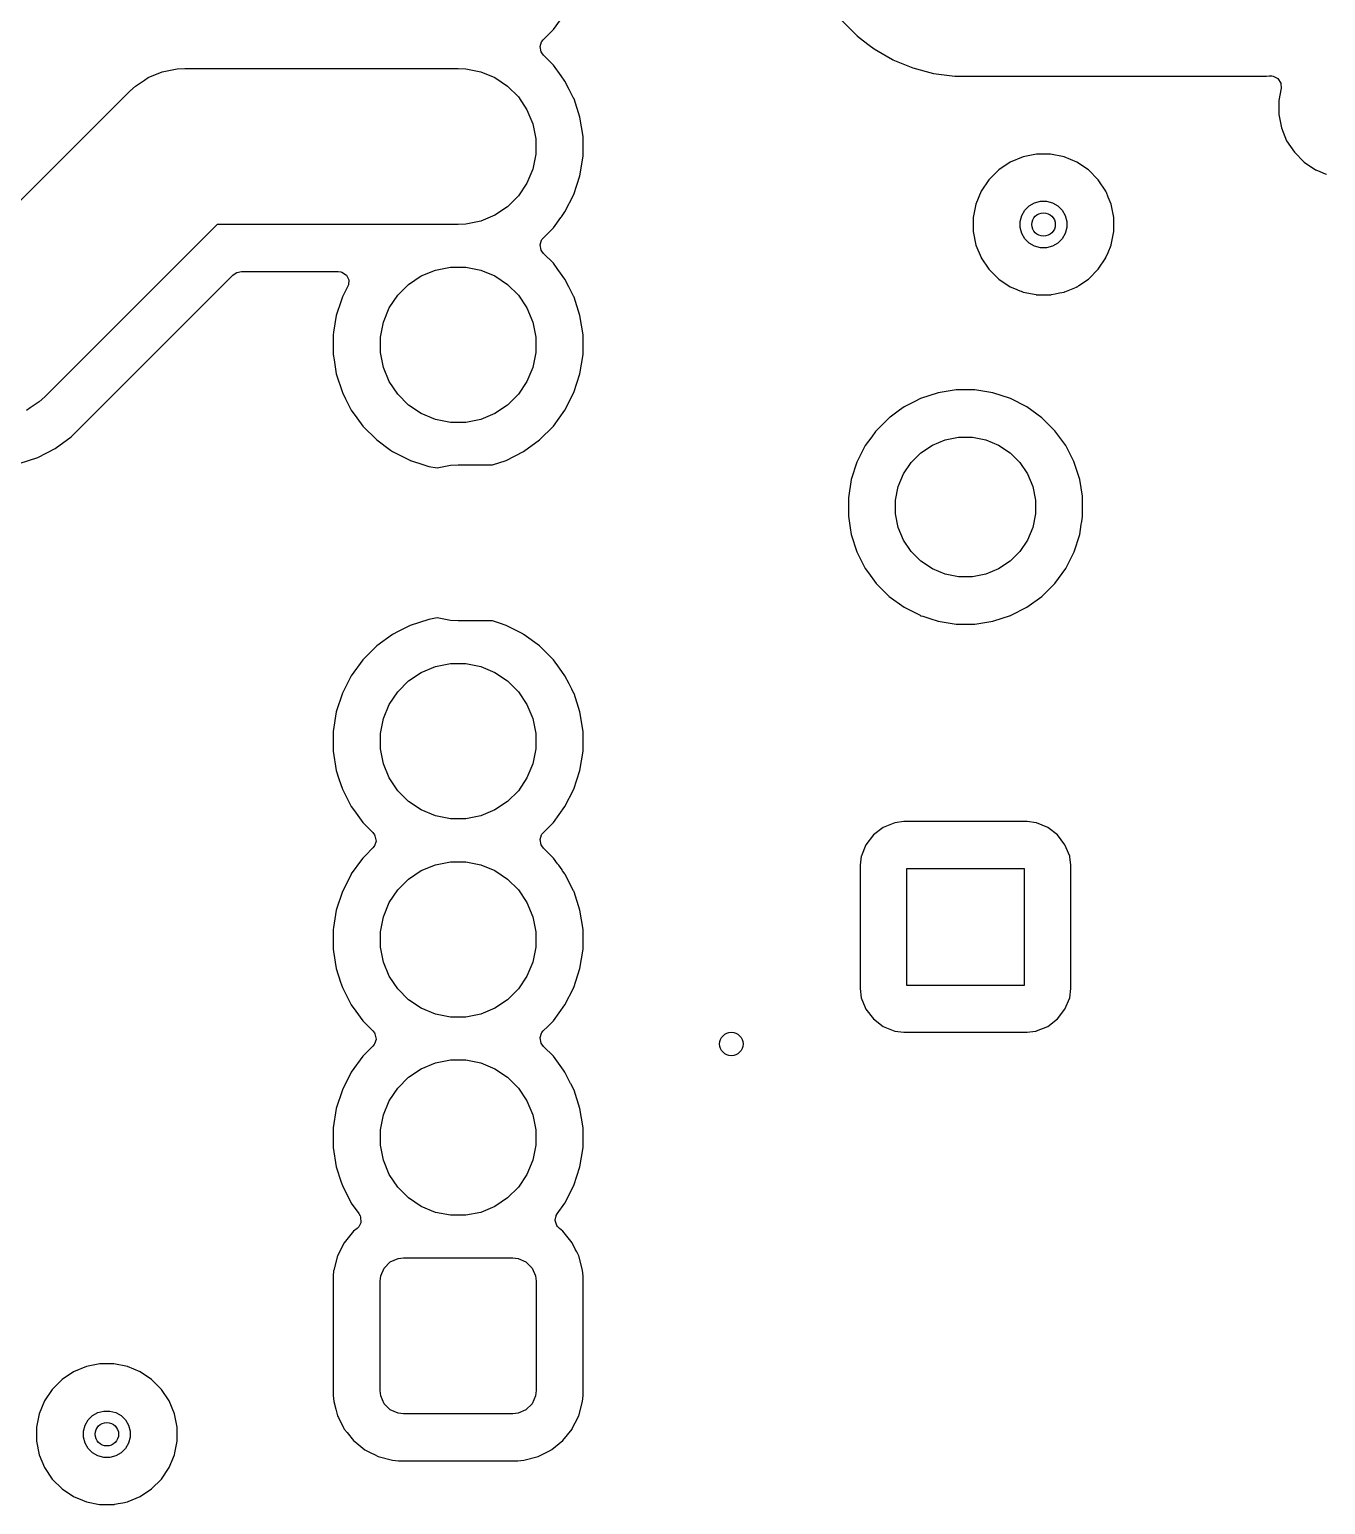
# Model space of a CAD drawing. Header units: inches. Extents: x 1.32 to 5.22, y -7.01 to -1.14.
# Drawn here: x 3.445 to 4.099, y -6.512 to -5.768 of the extents above; entities that cross this region are included whole.
import ezdxf

# ---------------------------------------------------------------- set-up
doc = ezdxf.new("R2010")
doc.units = ezdxf.units.IN
doc.header["$MEASUREMENT"] = 0
doc.layers.add('F.Cu', color=13, linetype='CONTINUOUS', true_color=0xc83434)

msp = doc.modelspace()

# ---------------------------------------------------------------- linework, layer by layer
at = {"layer": 'F.Cu', "linetype": 'CONTINUOUS'}
for p, q in [((3.70948, -5.76782), (3.71531, -5.7598)), ((3.85501, -5.7633), (3.86268, -5.77097)), ((3.70353, -5.77402), (3.7037, -5.77376)), ((3.7037, -5.77376), (3.70435, -5.77295)), ((3.70435, -5.77295), (3.70667, -5.77063)), ((3.70667, -5.77063), (3.70948, -5.76782)), ((3.86268, -5.77097), (3.86268, -5.77097)), ((3.86268, -5.77097), (3.86373, -5.77177)), ((3.86373, -5.77177), (3.86373, -5.77177)), ((3.86373, -5.77177), (3.8688, -5.77567)), ((3.70277, -5.77631), (3.70353, -5.77402)), ((3.70277, -5.77638), (3.70277, -5.77631)), ((3.70335, -5.77907), (3.70277, -5.77638)), ((3.70365, -5.77961), (3.70335, -5.77907)), ((3.70448, -5.78072), (3.70365, -5.77961)), ((3.70948, -5.78572), (3.70448, -5.78072)), ((3.8688, -5.77567), (3.87128, -5.77757)), ((3.87128, -5.77757), (3.87731, -5.78105)), ((3.87731, -5.78105), (3.87731, -5.78105)), ((3.87731, -5.78105), (3.88053, -5.78291)), ((3.51219, -5.7891), (3.51976, -5.78759)), ((3.51976, -5.78759), (3.52362, -5.7874)), ((3.52362, -5.7874), (3.66142, -5.7874)), ((3.66142, -5.7874), (3.66528, -5.78759)), ((3.66528, -5.78759), (3.67285, -5.7891)), ((3.71339, -5.7911), (3.70948, -5.78572)), ((3.70948, -5.78572), (3.70948, -5.78572)), ((3.70948, -5.78572), (3.70948, -5.78572)), ((3.70948, -5.78572), (3.70948, -5.78572)), ((3.88053, -5.78291), (3.8806, -5.78295)), ((3.8806, -5.78295), (3.88066, -5.78299)), ((3.88066, -5.78299), (3.88069, -5.783)), ((3.88069, -5.783), (3.89068, -5.78714)), ((3.89068, -5.78714), (3.90115, -5.78994)), ((3.49865, -5.79634), (3.50323, -5.79328)), ((3.50323, -5.79328), (3.50506, -5.79205)), ((3.50506, -5.79205), (3.51219, -5.7891)), ((3.67285, -5.7891), (3.67998, -5.79205)), ((3.67998, -5.79205), (3.68639, -5.79634)), ((3.71531, -5.79375), (3.71339, -5.7911)), ((3.71746, -5.79797), (3.71531, -5.79375)), ((3.90115, -5.78994), (3.9119, -5.79136)), ((3.9119, -5.79136), (3.9119, -5.79136)), ((3.9119, -5.79136), (4.0692, -5.79136)), ((4.0692, -5.79136), (4.07049, -5.79119)), ((4.0692, -5.79136), (4.0692, -5.79136)), ((4.0692, -5.79136), (4.0692, -5.79136)), ((4.07049, -5.79119), (4.07188, -5.79121)), ((4.07188, -5.79121), (4.07242, -5.79129)), ((4.07242, -5.79129), (4.07491, -5.79246)), ((4.07491, -5.79246), (4.07637, -5.79479)), ((4.07637, -5.79479), (4.07644, -5.79505)), ((4.07644, -5.79505), (4.07652, -5.79732)), ((3.40889, -5.88583), (3.49578, -5.79893)), ((3.49578, -5.79893), (3.49865, -5.79634)), ((3.68639, -5.79634), (3.69185, -5.8018)), ((3.69185, -5.8018), (3.69614, -5.80821)), ((3.71968, -5.80233), (3.71746, -5.79797)), ((3.71972, -5.80239), (3.71968, -5.80233)), ((3.71979, -5.80254), (3.71972, -5.80239)), ((3.71983, -5.80262), (3.71979, -5.80254)), ((3.71987, -5.80277), (3.71983, -5.80262)), ((3.72288, -5.81202), (3.71987, -5.80277)), ((4.07652, -5.79732), (4.07528, -5.80359)), ((4.07528, -5.80359), (4.07528, -5.81058)), ((3.69614, -5.80821), (3.69909, -5.81534)), ((4.07528, -5.81058), (4.07664, -5.81743)), ((3.69909, -5.81534), (3.7006, -5.82291)), ((3.72443, -5.82181), (3.72288, -5.81202)), ((4.07664, -5.81743), (4.07664, -5.81743)), ((4.07664, -5.81743), (4.07664, -5.81743)), ((4.07664, -5.81743), (4.07931, -5.82388)), ((3.7006, -5.82291), (3.7006, -5.83063)), ((3.72443, -5.83173), (3.72443, -5.82181)), ((4.07931, -5.82388), (4.07931, -5.82388)), ((4.07931, -5.82388), (4.07931, -5.82388)), ((4.07931, -5.82388), (4.08319, -5.82969)), ((3.7006, -5.83063), (3.69909, -5.8382)), ((3.72288, -5.84153), (3.72443, -5.83173)), ((3.94635, -5.83205), (3.9399, -5.83472)), ((3.9532, -5.83069), (3.94635, -5.83205)), ((3.94635, -5.83205), (3.94635, -5.83205)), ((3.94635, -5.83205), (3.94635, -5.83205)), ((3.96018, -5.83069), (3.9532, -5.83069)), ((3.9532, -5.83069), (3.9532, -5.83069)), ((3.9532, -5.83069), (3.9532, -5.83069)), ((3.96703, -5.83205), (3.96018, -5.83069)), ((3.96018, -5.83069), (3.96018, -5.83069)), ((3.96018, -5.83069), (3.96018, -5.83069)), ((3.97349, -5.83472), (3.96703, -5.83205)), ((3.96703, -5.83205), (3.96703, -5.83205)), ((3.96703, -5.83205), (3.96703, -5.83205)), ((4.08319, -5.82969), (4.08319, -5.82969)), ((4.08319, -5.82969), (4.08319, -5.82969)), ((4.08319, -5.82969), (4.08813, -5.83462)), ((3.69909, -5.8382), (3.69614, -5.84533)), ((3.93409, -5.8386), (3.92916, -5.84354)), ((3.9399, -5.83472), (3.93409, -5.8386)), ((3.93409, -5.8386), (3.93409, -5.8386)), ((3.93409, -5.8386), (3.93409, -5.8386)), ((3.9399, -5.83472), (3.9399, -5.83472)), ((3.9399, -5.83472), (3.9399, -5.83472)), ((3.97929, -5.8386), (3.97349, -5.83472)), ((3.97349, -5.83472), (3.97349, -5.83472)), ((3.97349, -5.83472), (3.97349, -5.83472)), ((3.97349, -5.83472), (3.97349, -5.83472)), ((3.97349, -5.83472), (3.97349, -5.83472)), ((3.98423, -5.84354), (3.97929, -5.8386)), ((3.97929, -5.8386), (3.97929, -5.8386)), ((3.97929, -5.8386), (3.97929, -5.8386)), ((4.08813, -5.83462), (4.08813, -5.83462)), ((4.08813, -5.83462), (4.08813, -5.83462)), ((4.08813, -5.83462), (4.09393, -5.8385)), ((4.09393, -5.8385), (4.09394, -5.8385)), ((4.09394, -5.8385), (4.09608, -5.83939)), ((4.09608, -5.83939), (4.09877, -5.84051)), ((4.09877, -5.84051), (4.09877, -5.84051)), ((4.09877, -5.84051), (4.09937, -5.84076)), ((3.69614, -5.84533), (3.69185, -5.85175)), ((3.71981, -5.85096), (3.72288, -5.84153)), ((3.92915, -5.84354), (3.92528, -5.84935)), ((3.92916, -5.84354), (3.92915, -5.84354)), ((3.98811, -5.84935), (3.98423, -5.84354)), ((3.98423, -5.84354), (3.98423, -5.84354)), ((3.98423, -5.84354), (3.98423, -5.84354)), ((3.98423, -5.84354), (3.98423, -5.84354)), ((3.69185, -5.85175), (3.68639, -5.85721)), ((3.71531, -5.8598), (3.71981, -5.85096)), ((3.92527, -5.84935), (3.9226, -5.8558)), ((3.92527, -5.84935), (3.92527, -5.84935)), ((3.92528, -5.84935), (3.92527, -5.84935)), ((3.9495, -5.85677), (3.95217, -5.85523)), ((3.95217, -5.85523), (3.95515, -5.85443)), ((3.95515, -5.85443), (3.95823, -5.85443)), ((3.95823, -5.85443), (3.96121, -5.85523)), ((3.96121, -5.85523), (3.96388, -5.85677)), ((3.98836, -5.84995), (3.98811, -5.84935)), ((3.98811, -5.84935), (3.98811, -5.84935)), ((3.98934, -5.85231), (3.98836, -5.84995)), ((3.98981, -5.85345), (3.98934, -5.85231)), ((3.99078, -5.8558), (3.98981, -5.85345)), ((3.67998, -5.86149), (3.67285, -5.86445)), ((3.68639, -5.85721), (3.67998, -5.86149)), ((3.70948, -5.86782), (3.71324, -5.86265)), ((3.71324, -5.86265), (3.71355, -5.86222)), ((3.71355, -5.86222), (3.71531, -5.8598)), ((3.9226, -5.8558), (3.92124, -5.86265)), ((3.92124, -5.86265), (3.92124, -5.86963)), ((3.9226, -5.8558), (3.9226, -5.8558)), ((3.9226, -5.8558), (3.9226, -5.8558)), ((3.94498, -5.8646), (3.94578, -5.86162)), ((3.94578, -5.86162), (3.94732, -5.85895)), ((3.94732, -5.85895), (3.9495, -5.85677)), ((3.96388, -5.85677), (3.96606, -5.85895)), ((3.96606, -5.85895), (3.9676, -5.86162)), ((3.9676, -5.86162), (3.9684, -5.8646)), ((3.99213, -5.86257), (3.99078, -5.8558)), ((3.99078, -5.8558), (3.99078, -5.8558)), ((3.99215, -5.86264), (3.99213, -5.86257)), ((3.99215, -5.86963), (3.99215, -5.86264)), ((3.53993, -5.86614), (3.45304, -5.95304)), ((3.66142, -5.86614), (3.53993, -5.86614)), ((3.66528, -5.86595), (3.66142, -5.86614)), ((3.67285, -5.86445), (3.66528, -5.86595)), ((3.70651, -5.87079), (3.70948, -5.86782)), ((3.70948, -5.86782), (3.70948, -5.86782)), ((3.70948, -5.86782), (3.70948, -5.86782)), ((3.92124, -5.86963), (3.9226, -5.87648)), ((3.94498, -5.86768), (3.94498, -5.8646)), ((3.94578, -5.87066), (3.94498, -5.86768)), ((3.9684, -5.86768), (3.9676, -5.87066)), ((3.9684, -5.8646), (3.9684, -5.86768)), ((3.9908, -5.87638), (3.99215, -5.86963)), ((3.99215, -5.86963), (3.99215, -5.86963)), ((3.70277, -5.87631), (3.70353, -5.87402)), ((3.70277, -5.87638), (3.70277, -5.87631)), ((3.70335, -5.87907), (3.70277, -5.87638)), ((3.70353, -5.87402), (3.7037, -5.87376)), ((3.7037, -5.87376), (3.70435, -5.87295)), ((3.70435, -5.87295), (3.70651, -5.87079)), ((3.9226, -5.87648), (3.9226, -5.87648)), ((3.9226, -5.87648), (3.9226, -5.87648)), ((3.9226, -5.87648), (3.92524, -5.88285)), ((3.94732, -5.87333), (3.94578, -5.87066)), ((3.9495, -5.87551), (3.94732, -5.87333)), ((3.95217, -5.87705), (3.9495, -5.87551)), ((3.95515, -5.87785), (3.95217, -5.87705)), ((3.95823, -5.87785), (3.95515, -5.87785)), ((3.96121, -5.87705), (3.95823, -5.87785)), ((3.96388, -5.87551), (3.96121, -5.87705)), ((3.96606, -5.87333), (3.96388, -5.87551)), ((3.9676, -5.87066), (3.96606, -5.87333)), ((3.98923, -5.88022), (3.99078, -5.87648)), ((3.99078, -5.87648), (3.9908, -5.87638)), ((3.70365, -5.87961), (3.70335, -5.87907)), ((3.70448, -5.88072), (3.70365, -5.87961)), ((3.70948, -5.88572), (3.70448, -5.88072)), ((3.92524, -5.88285), (3.92527, -5.88293)), ((3.92527, -5.88293), (3.92528, -5.88294)), ((3.92528, -5.88294), (3.92528, -5.88294)), ((3.92528, -5.88294), (3.92915, -5.88874)), ((3.98423, -5.88874), (3.98811, -5.88293)), ((3.98811, -5.88293), (3.98815, -5.88285)), ((3.98815, -5.88285), (3.98923, -5.88022)), ((3.47326, -5.96625), (3.5478, -5.89171)), ((3.5478, -5.89171), (3.54891, -5.89088)), ((3.54891, -5.89088), (3.54982, -5.89038)), ((3.54982, -5.89038), (3.55216, -5.88978)), ((3.55216, -5.88978), (3.60088, -5.88978)), ((3.60088, -5.88978), (3.60225, -5.88998)), ((3.60225, -5.88998), (3.60278, -5.89014)), ((3.60278, -5.89014), (3.60509, -5.89162)), ((3.60509, -5.89162), (3.60623, -5.89412)), ((3.63644, -5.89634), (3.64286, -5.89205)), ((3.64286, -5.89205), (3.64999, -5.8891)), ((3.64999, -5.8891), (3.65756, -5.88759)), ((3.65756, -5.88759), (3.66528, -5.88759)), ((3.66528, -5.88759), (3.67285, -5.8891)), ((3.67285, -5.8891), (3.67998, -5.89205)), ((3.67998, -5.89205), (3.68639, -5.89634)), ((3.71173, -5.88882), (3.70948, -5.88572)), ((3.70948, -5.88572), (3.70948, -5.88572)), ((3.70948, -5.88572), (3.70948, -5.88572)), ((3.71531, -5.89375), (3.71173, -5.88882)), ((3.71173, -5.88882), (3.71173, -5.88882)), ((3.71173, -5.88882), (3.71173, -5.88882)), ((3.92915, -5.88874), (3.92915, -5.88874)), ((3.92915, -5.88874), (3.92916, -5.88874)), ((3.92916, -5.88874), (3.93409, -5.89368)), ((3.97929, -5.89368), (3.98423, -5.88874)), ((3.60574, -5.89724), (3.60302, -5.90258)), ((3.60605, -5.8965), (3.60574, -5.89724)), ((3.60607, -5.89643), (3.60605, -5.8965)), ((3.60625, -5.89425), (3.60607, -5.89643)), ((3.60623, -5.89412), (3.60623, -5.89412)), ((3.60623, -5.89412), (3.60625, -5.89425)), ((3.63098, -5.9018), (3.63644, -5.89634)), ((3.68639, -5.89634), (3.69185, -5.9018)), ((3.71725, -5.89756), (3.71531, -5.89375)), ((3.71968, -5.90233), (3.71725, -5.89756)), ((3.93409, -5.89368), (3.93409, -5.89368)), ((3.93409, -5.89368), (3.93409, -5.89368)), ((3.93409, -5.89368), (3.9399, -5.89756)), ((3.9399, -5.89756), (3.9399, -5.89756)), ((3.9399, -5.89756), (3.94204, -5.89845)), ((3.94204, -5.89845), (3.94474, -5.89956)), ((3.94474, -5.89956), (3.94474, -5.89956)), ((3.94474, -5.89956), (3.94533, -5.89981)), ((3.94533, -5.89981), (3.94635, -5.90023)), ((3.94635, -5.90023), (3.94635, -5.90023)), ((3.94635, -5.90023), (3.94635, -5.90023)), ((3.94635, -5.90023), (3.9529, -5.90153)), ((3.96475, -5.90069), (3.96703, -5.90023)), ((3.96703, -5.90023), (3.96723, -5.90015)), ((3.96703, -5.90023), (3.96703, -5.90023)), ((3.96703, -5.90023), (3.96703, -5.90023)), ((3.96703, -5.90023), (3.96703, -5.90023)), ((3.96723, -5.90015), (3.96747, -5.90005)), ((3.96747, -5.90005), (3.96748, -5.90005)), ((3.96748, -5.90005), (3.97323, -5.89767)), ((3.97323, -5.89767), (3.97334, -5.89763)), ((3.97334, -5.89763), (3.9734, -5.8976)), ((3.9734, -5.8976), (3.97358, -5.89752)), ((3.97358, -5.89752), (3.97394, -5.89737)), ((3.97394, -5.89737), (3.97429, -5.89702)), ((3.97429, -5.89702), (3.9745, -5.89688)), ((3.9745, -5.89688), (3.97929, -5.89368)), ((3.60236, -5.90463), (3.59996, -5.91202)), ((3.60302, -5.90258), (3.60236, -5.90463)), ((3.60236, -5.90463), (3.60236, -5.90463)), ((3.60302, -5.90258), (3.60302, -5.90258)), ((3.60302, -5.90258), (3.60302, -5.90258)), ((3.60302, -5.90258), (3.60302, -5.90258)), ((3.6267, -5.90821), (3.63098, -5.9018)), ((3.69185, -5.9018), (3.69614, -5.90821)), ((3.71972, -5.90239), (3.71968, -5.90233)), ((3.71979, -5.90254), (3.71972, -5.90239)), ((3.71983, -5.90262), (3.71979, -5.90254)), ((3.71987, -5.90277), (3.71983, -5.90262)), ((3.72288, -5.91202), (3.71987, -5.90277)), ((3.9529, -5.90153), (3.95301, -5.90156)), ((3.95301, -5.90156), (3.9532, -5.90159)), ((3.9532, -5.90159), (3.96018, -5.90159)), ((3.96018, -5.90159), (3.96035, -5.90159)), ((3.96035, -5.90159), (3.96066, -5.9015)), ((3.96066, -5.9015), (3.96247, -5.90114)), ((3.96247, -5.90114), (3.96475, -5.90069)), ((3.96247, -5.90114), (3.96247, -5.90114)), ((3.59996, -5.91202), (3.59863, -5.92039)), ((3.62374, -5.91534), (3.6267, -5.90821)), ((3.69614, -5.90821), (3.69909, -5.91534)), ((3.72443, -5.92181), (3.72288, -5.91202)), ((3.72288, -5.91202), (3.72288, -5.91202)), ((3.72288, -5.91202), (3.72288, -5.91202)), ((3.59863, -5.92039), (3.59841, -5.92181)), ((3.59841, -5.92181), (3.59841, -5.93173)), ((3.62224, -5.92291), (3.62374, -5.91534)), ((3.69909, -5.91534), (3.7006, -5.92291)), ((3.72443, -5.93173), (3.72443, -5.92181)), ((3.62224, -5.93063), (3.62224, -5.92291)), ((3.7006, -5.92291), (3.7006, -5.93063)), ((3.59841, -5.93173), (3.59882, -5.93433)), ((3.59882, -5.93433), (3.59996, -5.94153)), ((3.62374, -5.9382), (3.62224, -5.93063)), ((3.7006, -5.93063), (3.69909, -5.9382)), ((3.72288, -5.94153), (3.72443, -5.93173)), ((3.59996, -5.94153), (3.59996, -5.94153)), ((3.59996, -5.94153), (3.60302, -5.95096)), ((3.6267, -5.94533), (3.62374, -5.9382)), ((3.69909, -5.9382), (3.69614, -5.94533)), ((3.71981, -5.95096), (3.72288, -5.94153)), ((3.60302, -5.95096), (3.60302, -5.95096)), ((3.60302, -5.95096), (3.60458, -5.95402)), ((3.63098, -5.95175), (3.6267, -5.94533)), ((3.63644, -5.95721), (3.63098, -5.95175)), ((3.69185, -5.95175), (3.68639, -5.95721)), ((3.69614, -5.94533), (3.69185, -5.95175)), ((3.71531, -5.9598), (3.71981, -5.95096)), ((3.90349, -5.95104), (3.89465, -5.95391)), ((3.91267, -5.94959), (3.90349, -5.95104)), ((3.90349, -5.95104), (3.90349, -5.95104)), ((3.90349, -5.95104), (3.90349, -5.95104)), ((3.92197, -5.94959), (3.91267, -5.94959)), ((3.91267, -5.94959), (3.91267, -5.94959)), ((3.91267, -5.94959), (3.91267, -5.94959)), ((3.93116, -5.95104), (3.92197, -5.94959)), ((3.92197, -5.94959), (3.92197, -5.94959)), ((3.92197, -5.94959), (3.92197, -5.94959)), ((3.94, -5.95391), (3.93116, -5.95104)), ((3.93116, -5.95104), (3.93116, -5.95104)), ((3.44559, -5.95869), (3.44376, -5.95992)), ((3.45017, -5.95563), (3.44559, -5.95869)), ((3.45304, -5.95304), (3.45017, -5.95563)), ((3.60458, -5.95402), (3.60458, -5.95402)), ((3.60458, -5.95402), (3.60458, -5.95402)), ((3.60458, -5.95402), (3.60751, -5.95976)), ((3.60751, -5.95976), (3.60751, -5.95976)), ((3.60751, -5.95976), (3.60752, -5.9598)), ((3.60752, -5.9598), (3.60752, -5.9598)), ((3.60752, -5.9598), (3.61029, -5.9636)), ((3.64286, -5.96149), (3.63644, -5.95721)), ((3.68639, -5.95721), (3.67998, -5.96149)), ((3.70948, -5.96782), (3.71531, -5.9598)), ((3.88412, -5.95976), (3.87931, -5.96326)), ((3.88636, -5.95814), (3.88412, -5.95976)), ((3.88412, -5.95976), (3.88412, -5.95976)), ((3.89185, -5.95534), (3.88636, -5.95814)), ((3.89465, -5.95391), (3.89185, -5.95534)), ((3.94828, -5.95814), (3.94, -5.95391)), ((3.95581, -5.9636), (3.94828, -5.95814)), ((3.46625, -5.97326), (3.47326, -5.96625)), ((3.61029, -5.9636), (3.61335, -5.96782)), ((3.64999, -5.96445), (3.64286, -5.96149)), ((3.65756, -5.96595), (3.64999, -5.96445)), ((3.66528, -5.96595), (3.65756, -5.96595)), ((3.67285, -5.96445), (3.66528, -5.96595)), ((3.67998, -5.96149), (3.67285, -5.96445)), ((3.87901, -5.96342), (3.87209, -5.97035)), ((3.87931, -5.96326), (3.87901, -5.96342)), ((3.96238, -5.97018), (3.95581, -5.9636)), ((3.45822, -5.97909), (3.46625, -5.97326)), ((3.61335, -5.96782), (3.61335, -5.96782)), ((3.61335, -5.96782), (3.61335, -5.96782)), ((3.61335, -5.96782), (3.62037, -5.97483)), ((3.70247, -5.97483), (3.70948, -5.96782)), ((3.87002, -5.97326), (3.8668, -5.9777)), ((3.87192, -5.97064), (3.87002, -5.97326)), ((3.87209, -5.97035), (3.87192, -5.97064)), ((3.90062, -5.97741), (3.90704, -5.97475)), ((3.90704, -5.97475), (3.91385, -5.9734)), ((3.91385, -5.9734), (3.9208, -5.9734)), ((3.9208, -5.9734), (3.92761, -5.97475)), ((3.92761, -5.97475), (3.93403, -5.97741)), ((3.96785, -5.9777), (3.96238, -5.97018)), ((3.44938, -5.98359), (3.45822, -5.97909)), ((3.62037, -5.97483), (3.62037, -5.97483)), ((3.62037, -5.97483), (3.62037, -5.97483)), ((3.62037, -5.97483), (3.62037, -5.97483)), ((3.62037, -5.97483), (3.62737, -5.97992)), ((3.62737, -5.97992), (3.62839, -5.98066)), ((3.62839, -5.98066), (3.63232, -5.98267)), ((3.68561, -5.98517), (3.69444, -5.98066)), ((3.69444, -5.98066), (3.70247, -5.97483)), ((3.86529, -5.98066), (3.86258, -5.98598)), ((3.8668, -5.9777), (3.86529, -5.98066)), ((3.88993, -5.98618), (3.89484, -5.98127)), ((3.89484, -5.98127), (3.90062, -5.97741)), ((3.93403, -5.97741), (3.9398, -5.98127)), ((3.9398, -5.98127), (3.94471, -5.98618)), ((3.96936, -5.98066), (3.96785, -5.9777)), ((3.97194, -5.98573), (3.96936, -5.98066)), ((3.43995, -5.98666), (3.44938, -5.98359)), ((3.63232, -5.98267), (3.63698, -5.98504)), ((3.63698, -5.98504), (3.63704, -5.98507)), ((3.63704, -5.98507), (3.63718, -5.98515)), ((3.63718, -5.98515), (3.63726, -5.98518)), ((3.63726, -5.98518), (3.63741, -5.98523)), ((3.63741, -5.98523), (3.64409, -5.9874)), ((3.64409, -5.9874), (3.64666, -5.98823)), ((3.64666, -5.98823), (3.65093, -5.98891)), ((3.65093, -5.98891), (3.65756, -5.98759)), ((3.65756, -5.98759), (3.66142, -5.9874)), ((3.66142, -5.9874), (3.67873, -5.9874)), ((3.67873, -5.9874), (3.68561, -5.98517)), ((3.86258, -5.98598), (3.8597, -5.99483)), ((3.88607, -5.99196), (3.88993, -5.98618)), ((3.94471, -5.98618), (3.94857, -5.99196)), ((3.97198, -5.98579), (3.97194, -5.98573)), ((3.97205, -5.98594), (3.97198, -5.98579)), ((3.97209, -5.98602), (3.97205, -5.98594)), ((3.97213, -5.98617), (3.97209, -5.98602)), ((3.97294, -5.98865), (3.97213, -5.98617)), ((3.97376, -5.99118), (3.97294, -5.98865)), ((3.97294, -5.98865), (3.97294, -5.98865)), ((3.97294, -5.98865), (3.97294, -5.98865)), ((3.8597, -5.99483), (3.85825, -6.00401)), ((3.8597, -5.99483), (3.8597, -5.99483)), ((3.8597, -5.99483), (3.8597, -5.99483)), ((3.88342, -5.99838), (3.88607, -5.99196)), ((3.94857, -5.99196), (3.95123, -5.99838)), ((3.97494, -5.99483), (3.97376, -5.99118)), ((3.97628, -6.00324), (3.97494, -5.99483)), ((3.85825, -6.00401), (3.85825, -6.01331)), ((3.88206, -6.00519), (3.88342, -5.99838)), ((3.95123, -5.99838), (3.95259, -6.00519)), ((3.97637, -6.00384), (3.97628, -6.00324)), ((3.97637, -6.00385), (3.97637, -6.00384)), ((3.9764, -6.00401), (3.97637, -6.00385)), ((3.9764, -6.01331), (3.9764, -6.00401)), ((3.88206, -6.01213), (3.88206, -6.00519)), ((3.95259, -6.00519), (3.95259, -6.01213)), ((3.85825, -6.01331), (3.85918, -6.01919)), ((3.85918, -6.01919), (3.8597, -6.02249)), ((3.88342, -6.01895), (3.88206, -6.01213)), ((3.88607, -6.02536), (3.88342, -6.01895)), ((3.95123, -6.01895), (3.94857, -6.02536)), ((3.95259, -6.01213), (3.95123, -6.01895)), ((3.97494, -6.02249), (3.97573, -6.0175)), ((3.97573, -6.0175), (3.9759, -6.01647)), ((3.9759, -6.01647), (3.97595, -6.01611)), ((3.97595, -6.01611), (3.9764, -6.01331)), ((3.8597, -6.02249), (3.86258, -6.03134)), ((3.88993, -6.03114), (3.88607, -6.02536)), ((3.94857, -6.02536), (3.94471, -6.03114)), ((3.97207, -6.03134), (3.97494, -6.02249)), ((3.86258, -6.03134), (3.86578, -6.03762)), ((3.89484, -6.03605), (3.88993, -6.03114)), ((3.94471, -6.03114), (3.9398, -6.03605)), ((3.96785, -6.03962), (3.97207, -6.03134)), ((3.86578, -6.03762), (3.86578, -6.03762)), ((3.86578, -6.03762), (3.86578, -6.03762)), ((3.86578, -6.03762), (3.8668, -6.03962)), ((3.8668, -6.03962), (3.86844, -6.04188)), ((3.90062, -6.03991), (3.89484, -6.03605)), ((3.90704, -6.04257), (3.90062, -6.03991)), ((3.93403, -6.03991), (3.92761, -6.04257)), ((3.9398, -6.03605), (3.93403, -6.03991)), ((3.96238, -6.04715), (3.96785, -6.03962)), ((3.86844, -6.04188), (3.87226, -6.04715)), ((3.87226, -6.04715), (3.87884, -6.05372)), ((3.91385, -6.04392), (3.90704, -6.04257)), ((3.9208, -6.04392), (3.91385, -6.04392)), ((3.92761, -6.04257), (3.9208, -6.04392)), ((3.95581, -6.05372), (3.96238, -6.04715)), ((3.87884, -6.05372), (3.88636, -6.05919)), ((3.94828, -6.05919), (3.95581, -6.05372)), ((3.88636, -6.05919), (3.88812, -6.06008)), ((3.88812, -6.06008), (3.89439, -6.06328)), ((3.89439, -6.06328), (3.89445, -6.06332)), ((3.89445, -6.06332), (3.8946, -6.06339)), ((3.8946, -6.06339), (3.89468, -6.06343)), ((3.89468, -6.06343), (3.89483, -6.06347)), ((3.89483, -6.06347), (3.89573, -6.06376)), ((3.89573, -6.06376), (3.89939, -6.06495)), ((3.93116, -6.06628), (3.94, -6.06341)), ((3.94, -6.06341), (3.94013, -6.06334)), ((3.94013, -6.06334), (3.9402, -6.0633)), ((3.9402, -6.0633), (3.9403, -6.06325)), ((3.9403, -6.06325), (3.94828, -6.05919)), ((3.9403, -6.06325), (3.9403, -6.06325)), ((3.94828, -6.05919), (3.94828, -6.05919)), ((3.94828, -6.05919), (3.94828, -6.05919)), ((3.63115, -6.07147), (3.62839, -6.07288)), ((3.63723, -6.06838), (3.63115, -6.07147)), ((3.64666, -6.06531), (3.63723, -6.06838)), ((3.63723, -6.06838), (3.63723, -6.06838)), ((3.65093, -6.06463), (3.64666, -6.06531)), ((3.64666, -6.06531), (3.64666, -6.06531)), ((3.65756, -6.06595), (3.65093, -6.06463)), ((3.66142, -6.06614), (3.65756, -6.06595)), ((3.67873, -6.06614), (3.66142, -6.06614)), ((3.6823, -6.0673), (3.67873, -6.06614)), ((3.68561, -6.06838), (3.6823, -6.0673)), ((3.69168, -6.07147), (3.68561, -6.06838)), ((3.68561, -6.06838), (3.68561, -6.06838)), ((3.68561, -6.06838), (3.68561, -6.06838)), ((3.69443, -6.07287), (3.69168, -6.07147)), ((3.89939, -6.06495), (3.89939, -6.06495)), ((3.89939, -6.06495), (3.89939, -6.06495)), ((3.89939, -6.06495), (3.90349, -6.06628)), ((3.90349, -6.06628), (3.91267, -6.06774)), ((3.91267, -6.06774), (3.91267, -6.06774)), ((3.91267, -6.06774), (3.92197, -6.06774)), ((3.92197, -6.06774), (3.93116, -6.06628)), ((3.92197, -6.06774), (3.92197, -6.06774)), ((3.62037, -6.07871), (3.61335, -6.08572)), ((3.62839, -6.07288), (3.62037, -6.07871)), ((3.62037, -6.07871), (3.62037, -6.07871)), ((3.69444, -6.07288), (3.69443, -6.07287)), ((3.69474, -6.07309), (3.69444, -6.07288)), ((3.69475, -6.07311), (3.69474, -6.07309)), ((3.70247, -6.07871), (3.69475, -6.07311)), ((3.70948, -6.08572), (3.70247, -6.07871)), ((3.70247, -6.07871), (3.70247, -6.07871)), ((3.70247, -6.07871), (3.70247, -6.07871)), ((3.70247, -6.07871), (3.70247, -6.07871)), ((3.61335, -6.08572), (3.60752, -6.09375)), ((3.61335, -6.08572), (3.61335, -6.08572)), ((3.71255, -6.08994), (3.70948, -6.08572)), ((3.70948, -6.08572), (3.70948, -6.08572)), ((3.70948, -6.08572), (3.70948, -6.08572)), ((3.70948, -6.08572), (3.70948, -6.08572)), ((3.60752, -6.09375), (3.60302, -6.10258)), ((3.60752, -6.09375), (3.60752, -6.09375)), ((3.63644, -6.09634), (3.64286, -6.09205)), ((3.64286, -6.09205), (3.64999, -6.0891)), ((3.64999, -6.0891), (3.65756, -6.08759)), ((3.65756, -6.08759), (3.66528, -6.08759)), ((3.66528, -6.08759), (3.67285, -6.0891)), ((3.67285, -6.0891), (3.67998, -6.09205)), ((3.67998, -6.09205), (3.68639, -6.09634)), ((3.71531, -6.09375), (3.71255, -6.08994)), ((3.71742, -6.09789), (3.71531, -6.09375)), ((3.63098, -6.1018), (3.63644, -6.09634)), ((3.68639, -6.09634), (3.69185, -6.1018)), ((3.71877, -6.10054), (3.71742, -6.09789)), ((3.71968, -6.10233), (3.71877, -6.10054)), ((3.60302, -6.10258), (3.59996, -6.11202)), ((3.60302, -6.10258), (3.60302, -6.10258)), ((3.60302, -6.10258), (3.60302, -6.10258)), ((3.62374, -6.11534), (3.6267, -6.10821)), ((3.6267, -6.10821), (3.63098, -6.1018)), ((3.69185, -6.1018), (3.69614, -6.10821)), ((3.69614, -6.10821), (3.69909, -6.11534)), ((3.71972, -6.10239), (3.71968, -6.10233)), ((3.71979, -6.10254), (3.71972, -6.10239)), ((3.71983, -6.10262), (3.71979, -6.10254)), ((3.71987, -6.10277), (3.71983, -6.10262)), ((3.72288, -6.11202), (3.71987, -6.10277)), ((3.59996, -6.11202), (3.59841, -6.12181)), ((3.59996, -6.11202), (3.59996, -6.11202)), ((3.62224, -6.12291), (3.62374, -6.11534)), ((3.69909, -6.11534), (3.7006, -6.12291)), ((3.72443, -6.12181), (3.72288, -6.11202)), ((3.72288, -6.11202), (3.72288, -6.11202)), ((3.72288, -6.11202), (3.72288, -6.11202)), ((3.59841, -6.12181), (3.59841, -6.13173)), ((3.62224, -6.13063), (3.62224, -6.12291)), ((3.7006, -6.12291), (3.7006, -6.13063)), ((3.72443, -6.13173), (3.72443, -6.12181)), ((3.62374, -6.1382), (3.62224, -6.13063)), ((3.7006, -6.13063), (3.69909, -6.1382)), ((3.59841, -6.13173), (3.59996, -6.14153)), ((3.6267, -6.14533), (3.62374, -6.1382)), ((3.69909, -6.1382), (3.69614, -6.14533)), ((3.72288, -6.14153), (3.72443, -6.13173)), ((3.59996, -6.14153), (3.59996, -6.14153)), ((3.59996, -6.14153), (3.60132, -6.14573)), ((3.60132, -6.14573), (3.60302, -6.15096)), ((3.63098, -6.15175), (3.6267, -6.14533)), ((3.69614, -6.14533), (3.69185, -6.15175)), ((3.71981, -6.15096), (3.72288, -6.14153)), ((3.60302, -6.15096), (3.60752, -6.1598)), ((3.63644, -6.15721), (3.63098, -6.15175)), ((3.69185, -6.15175), (3.68639, -6.15721)), ((3.71531, -6.1598), (3.71981, -6.15096)), ((3.60752, -6.1598), (3.60752, -6.1598)), ((3.60752, -6.1598), (3.60909, -6.16196)), ((3.64286, -6.16149), (3.63644, -6.15721)), ((3.68639, -6.15721), (3.67998, -6.16149)), ((3.70948, -6.16782), (3.71531, -6.1598)), ((3.60909, -6.16196), (3.61335, -6.16782)), ((3.61335, -6.16782), (3.61335, -6.16782)), ((3.61335, -6.16782), (3.61335, -6.16782)), ((3.61335, -6.16782), (3.61836, -6.17282)), ((3.64999, -6.16445), (3.64286, -6.16149)), ((3.65756, -6.16595), (3.64999, -6.16445)), ((3.66528, -6.16595), (3.65756, -6.16595)), ((3.67285, -6.16445), (3.66528, -6.16595)), ((3.67998, -6.16149), (3.67285, -6.16445)), ((3.7061, -6.1712), (3.70948, -6.16782)), ((3.88162, -6.16791), (3.87587, -6.17029)), ((3.88625, -6.1673), (3.88162, -6.16791)), ((3.88162, -6.16791), (3.88162, -6.16791)), ((3.88162, -6.16791), (3.88162, -6.16791)), ((3.9484, -6.1673), (3.88625, -6.1673)), ((3.88625, -6.1673), (3.88625, -6.1673)), ((3.94841, -6.1673), (3.9484, -6.1673)), ((3.9484, -6.1673), (3.9484, -6.1673)), ((3.9484, -6.1673), (3.9484, -6.1673)), ((3.94847, -6.16731), (3.94841, -6.1673)), ((3.95302, -6.16791), (3.94847, -6.16731)), ((3.95307, -6.16793), (3.95302, -6.16791)), ((3.95318, -6.16798), (3.95307, -6.16793)), ((3.95877, -6.17029), (3.95318, -6.16798)), ((3.61836, -6.17282), (3.61919, -6.17394)), ((3.61919, -6.17394), (3.61948, -6.17448)), ((3.61948, -6.17448), (3.62007, -6.17716)), ((3.70277, -6.17631), (3.70353, -6.17402)), ((3.70353, -6.17402), (3.7037, -6.17376)), ((3.7037, -6.17376), (3.70435, -6.17295)), ((3.70435, -6.17295), (3.7061, -6.1712)), ((3.87093, -6.17408), (3.86714, -6.17902)), ((3.87587, -6.17029), (3.87093, -6.17408)), ((3.96371, -6.17408), (3.95877, -6.17029)), ((3.95877, -6.17029), (3.95877, -6.17029)), ((3.9675, -6.17902), (3.96371, -6.17408)), ((3.61848, -6.18059), (3.61446, -6.18461)), ((3.61914, -6.17978), (3.61848, -6.18059)), ((3.6193, -6.17953), (3.61914, -6.17978)), ((3.62006, -6.17723), (3.6193, -6.17953)), ((3.62007, -6.17716), (3.62006, -6.17723)), ((3.70277, -6.17638), (3.70277, -6.17631)), ((3.70335, -6.17907), (3.70277, -6.17638)), ((3.70365, -6.17961), (3.70335, -6.17907)), ((3.70448, -6.18072), (3.70365, -6.17961)), ((3.70948, -6.18572), (3.70448, -6.18072)), ((3.86714, -6.17902), (3.86483, -6.18461)), ((3.96815, -6.18059), (3.9675, -6.17902)), ((3.96988, -6.18477), (3.96815, -6.18059)), ((3.61275, -6.18655), (3.60752, -6.19375)), ((3.61335, -6.18572), (3.61275, -6.18655)), ((3.61446, -6.18461), (3.61335, -6.18572)), ((3.61335, -6.18572), (3.61335, -6.18572)), ((3.64286, -6.19205), (3.64999, -6.1891)), ((3.64999, -6.1891), (3.65756, -6.18759)), ((3.65756, -6.18759), (3.66528, -6.18759)), ((3.66528, -6.18759), (3.67285, -6.1891)), ((3.67285, -6.1891), (3.67998, -6.19205)), ((3.71162, -6.18866), (3.70948, -6.18572)), ((3.70948, -6.18572), (3.70948, -6.18572)), ((3.70948, -6.18572), (3.70948, -6.18572)), ((3.70948, -6.18572), (3.70948, -6.18572)), ((3.71215, -6.1894), (3.71162, -6.18866)), ((3.71385, -6.19173), (3.71215, -6.1894)), ((3.71215, -6.1894), (3.71215, -6.1894)), ((3.71215, -6.1894), (3.71215, -6.1894)), ((3.86476, -6.18477), (3.86415, -6.1894)), ((3.86415, -6.1894), (3.86415, -6.25155)), ((3.86478, -6.18473), (3.86476, -6.18477)), ((3.86483, -6.18461), (3.86478, -6.18473)), ((3.96989, -6.18479), (3.96988, -6.18477)), ((3.96991, -6.1849), (3.96989, -6.18479)), ((3.96991, -6.18493), (3.96991, -6.1849)), ((3.96993, -6.18509), (3.96991, -6.18493)), ((3.97049, -6.18939), (3.96993, -6.18509)), ((3.97049, -6.1894), (3.97049, -6.18939)), ((3.97049, -6.21629), (3.97049, -6.1894)), ((3.97049, -6.1894), (3.97049, -6.1894)), ((3.97049, -6.1894), (3.97049, -6.1894)), ((3.60739, -6.19401), (3.60302, -6.20258)), ((3.60752, -6.19375), (3.60739, -6.19401)), ((3.63098, -6.2018), (3.63644, -6.19634)), ((3.63644, -6.19634), (3.64286, -6.19205)), ((3.67998, -6.19205), (3.68639, -6.19634)), ((3.68639, -6.19634), (3.69185, -6.2018)), ((3.71414, -6.19213), (3.71385, -6.19173)), ((3.71531, -6.19375), (3.71414, -6.19213)), ((3.71414, -6.19213), (3.71414, -6.19213)), ((3.71544, -6.19401), (3.71531, -6.19375)), ((3.71968, -6.20233), (3.71544, -6.19401)), ((3.71544, -6.19401), (3.71544, -6.19401)), ((3.8878, -6.25), (3.8878, -6.19094)), ((3.8878, -6.19094), (3.94685, -6.19094)), ((3.94685, -6.19094), (3.94685, -6.25)), ((3.60302, -6.20258), (3.59996, -6.21202)), ((3.60302, -6.20258), (3.60302, -6.20258)), ((3.60302, -6.20258), (3.60302, -6.20258)), ((3.6267, -6.20821), (3.63098, -6.2018)), ((3.69185, -6.2018), (3.69614, -6.20821)), ((3.71972, -6.20239), (3.71968, -6.20233)), ((3.71979, -6.20254), (3.71972, -6.20239)), ((3.71983, -6.20262), (3.71979, -6.20254)), ((3.71987, -6.20277), (3.71983, -6.20262)), ((3.72288, -6.21202), (3.71987, -6.20277)), ((3.59996, -6.21202), (3.59857, -6.22078)), ((3.59996, -6.21202), (3.59996, -6.21202)), ((3.62374, -6.21534), (3.6267, -6.20821)), ((3.69614, -6.20821), (3.69909, -6.21534)), ((3.72443, -6.22181), (3.72288, -6.21202)), ((3.72288, -6.21202), (3.72288, -6.21202)), ((3.72288, -6.21202), (3.72288, -6.21202)), ((3.62224, -6.22291), (3.62374, -6.21534)), ((3.69909, -6.21534), (3.7006, -6.22291)), ((3.97049, -6.25155), (3.97049, -6.21629)), ((3.59857, -6.22078), (3.59841, -6.22181)), ((3.59841, -6.22181), (3.59841, -6.23173)), ((3.62224, -6.23063), (3.62224, -6.22291)), ((3.7006, -6.22291), (3.7006, -6.23063)), ((3.72443, -6.23173), (3.72443, -6.22181)), ((3.59841, -6.23173), (3.59859, -6.23292)), ((3.59859, -6.23292), (3.59859, -6.23292)), ((3.59859, -6.23292), (3.59859, -6.23292)), ((3.59859, -6.23292), (3.59996, -6.24153)), ((3.62374, -6.2382), (3.62224, -6.23063)), ((3.7006, -6.23063), (3.69909, -6.2382)), ((3.72288, -6.24153), (3.72443, -6.23173)), ((3.59996, -6.24153), (3.59996, -6.24153)), ((3.59996, -6.24153), (3.60217, -6.24834)), ((3.6267, -6.24533), (3.62374, -6.2382)), ((3.69909, -6.2382), (3.69614, -6.24533)), ((3.71981, -6.25096), (3.72288, -6.24153)), ((3.60217, -6.24834), (3.60302, -6.25096)), ((3.63098, -6.25175), (3.6267, -6.24533)), ((3.69614, -6.24533), (3.69185, -6.25175)), ((3.94685, -6.25), (3.8878, -6.25)), ((3.60302, -6.25096), (3.60752, -6.2598)), ((3.63644, -6.25721), (3.63098, -6.25175)), ((3.64286, -6.26149), (3.63644, -6.25721)), ((3.68639, -6.25721), (3.67998, -6.26149)), ((3.69185, -6.25175), (3.68639, -6.25721)), ((3.71531, -6.2598), (3.71981, -6.25096)), ((3.86415, -6.25155), (3.86476, -6.25617)), ((3.86476, -6.25617), (3.86476, -6.25617)), ((3.86476, -6.25617), (3.86476, -6.25617)), ((3.86476, -6.25617), (3.8668, -6.26109)), ((3.9675, -6.26192), (3.96988, -6.25617)), ((3.96988, -6.25617), (3.97049, -6.25155)), ((3.60752, -6.2598), (3.60752, -6.2598)), ((3.60752, -6.2598), (3.60978, -6.26289)), ((3.60978, -6.26289), (3.61335, -6.26782)), ((3.64999, -6.26445), (3.64286, -6.26149)), ((3.65756, -6.26595), (3.64999, -6.26445)), ((3.67285, -6.26445), (3.66528, -6.26595)), ((3.67998, -6.26149), (3.67285, -6.26445)), ((3.70948, -6.26782), (3.71531, -6.2598)), ((3.8668, -6.26109), (3.86714, -6.26192)), ((3.86714, -6.26192), (3.87093, -6.26686)), ((3.96371, -6.26686), (3.9675, -6.26192)), ((3.61335, -6.26782), (3.61335, -6.26782)), ((3.61335, -6.26782), (3.61335, -6.26782)), ((3.61335, -6.26782), (3.61836, -6.27282)), ((3.66528, -6.26595), (3.65756, -6.26595)), ((3.70435, -6.27295), (3.70665, -6.27065)), ((3.70665, -6.27065), (3.70948, -6.26782)), ((3.87093, -6.26686), (3.87587, -6.27065)), ((3.87587, -6.27065), (3.88162, -6.27303)), ((3.95318, -6.27297), (3.95877, -6.27065)), ((3.95877, -6.27065), (3.96371, -6.26686)), ((3.61836, -6.27282), (3.61919, -6.27394)), ((3.61914, -6.27978), (3.61848, -6.28059)), ((3.6193, -6.27953), (3.61914, -6.27978)), ((3.61919, -6.27394), (3.61948, -6.27448)), ((3.62006, -6.27723), (3.6193, -6.27953)), ((3.61948, -6.27448), (3.62007, -6.27716)), ((3.62007, -6.27716), (3.62006, -6.27723)), ((3.70277, -6.27631), (3.70353, -6.27402)), ((3.70277, -6.27638), (3.70277, -6.27631)), ((3.70335, -6.27907), (3.70277, -6.27638)), ((3.70365, -6.27961), (3.70335, -6.27907)), ((3.70353, -6.27402), (3.7037, -6.27376)), ((3.70448, -6.28072), (3.70365, -6.27961)), ((3.7037, -6.27376), (3.70435, -6.27295)), ((3.88162, -6.27303), (3.88625, -6.27364)), ((3.88625, -6.27364), (3.9484, -6.27364)), ((3.9484, -6.27364), (3.95271, -6.27307)), ((3.9484, -6.27364), (3.9484, -6.27364)), ((3.9484, -6.27364), (3.9484, -6.27364)), ((3.95271, -6.27307), (3.95286, -6.27306)), ((3.95286, -6.27306), (3.95303, -6.27304)), ((3.95303, -6.27304), (3.95318, -6.27297)), ((3.61335, -6.28572), (3.60752, -6.29375)), ((3.61848, -6.28059), (3.61335, -6.28572)), ((3.61335, -6.28572), (3.61335, -6.28572)), ((3.70948, -6.28572), (3.70448, -6.28072)), ((3.71457, -6.29272), (3.70948, -6.28572)), ((3.70948, -6.28572), (3.70948, -6.28572)), ((3.70948, -6.28572), (3.70948, -6.28572)), ((3.70948, -6.28572), (3.70948, -6.28572)), ((3.60752, -6.29375), (3.60302, -6.30258)), ((3.60752, -6.29375), (3.60752, -6.29375)), ((3.63644, -6.29634), (3.64286, -6.29205)), ((3.64286, -6.29205), (3.64999, -6.2891)), ((3.64999, -6.2891), (3.65756, -6.28759)), ((3.65756, -6.28759), (3.66528, -6.28759)), ((3.66528, -6.28759), (3.67285, -6.2891)), ((3.67285, -6.2891), (3.67998, -6.29205)), ((3.67998, -6.29205), (3.68639, -6.29634)), ((3.71531, -6.29375), (3.71457, -6.29272)), ((3.71818, -6.29938), (3.71531, -6.29375)), ((3.6267, -6.30821), (3.63098, -6.3018)), ((3.63098, -6.3018), (3.63644, -6.29634)), ((3.68639, -6.29634), (3.69185, -6.3018)), ((3.69185, -6.3018), (3.69614, -6.30821)), ((3.71838, -6.29977), (3.71818, -6.29938)), ((3.71818, -6.29938), (3.71818, -6.29938)), ((3.71968, -6.30233), (3.71838, -6.29977)), ((3.60302, -6.30258), (3.59996, -6.31202)), ((3.60302, -6.30258), (3.60302, -6.30258)), ((3.60302, -6.30258), (3.60302, -6.30258)), ((3.62374, -6.31534), (3.6267, -6.30821)), ((3.69614, -6.30821), (3.69909, -6.31534)), ((3.71972, -6.30239), (3.71968, -6.30233)), ((3.71979, -6.30254), (3.71972, -6.30239)), ((3.71983, -6.30262), (3.71979, -6.30254)), ((3.71987, -6.30277), (3.71983, -6.30262)), ((3.72288, -6.31202), (3.71987, -6.30277)), ((3.59996, -6.31202), (3.59841, -6.32181)), ((3.59996, -6.31202), (3.59996, -6.31202)), ((3.62224, -6.32291), (3.62374, -6.31534)), ((3.69909, -6.31534), (3.7006, -6.32291)), ((3.72443, -6.32181), (3.72288, -6.31202)), ((3.72288, -6.31202), (3.72288, -6.31202)), ((3.72288, -6.31202), (3.72288, -6.31202)), ((3.59841, -6.32181), (3.59841, -6.33173)), ((3.62224, -6.33063), (3.62224, -6.32291)), ((3.7006, -6.32291), (3.7006, -6.33063)), ((3.72443, -6.33173), (3.72443, -6.32181)), ((3.59841, -6.33173), (3.59996, -6.34153)), ((3.62374, -6.3382), (3.62224, -6.33063)), ((3.7006, -6.33063), (3.69909, -6.3382)), ((3.72288, -6.34153), (3.72443, -6.33173)), ((3.6267, -6.34533), (3.62374, -6.3382)), ((3.69909, -6.3382), (3.69614, -6.34533)), ((3.59996, -6.34153), (3.59996, -6.34153)), ((3.59996, -6.34153), (3.60245, -6.34919)), ((3.63098, -6.35175), (3.6267, -6.34533)), ((3.69614, -6.34533), (3.69185, -6.35175)), ((3.71981, -6.35096), (3.72288, -6.34153)), ((3.60245, -6.34919), (3.60302, -6.35096)), ((3.60302, -6.35096), (3.60752, -6.3598)), ((3.63644, -6.35721), (3.63098, -6.35175)), ((3.69185, -6.35175), (3.68639, -6.35721)), ((3.71531, -6.3598), (3.71981, -6.35096)), ((3.60752, -6.3598), (3.61131, -6.365)), ((3.64286, -6.36149), (3.63644, -6.35721)), ((3.64999, -6.36445), (3.64286, -6.36149)), ((3.67998, -6.36149), (3.67285, -6.36445)), ((3.68639, -6.35721), (3.67998, -6.36149)), ((3.71139, -6.3652), (3.71531, -6.3598)), ((3.61131, -6.365), (3.61195, -6.36623)), ((3.61195, -6.36623), (3.61216, -6.36681)), ((3.61216, -6.36681), (3.61232, -6.36956)), ((3.65756, -6.36595), (3.64999, -6.36445)), ((3.66528, -6.36595), (3.65756, -6.36595)), ((3.67285, -6.36445), (3.66528, -6.36595)), ((3.71038, -6.3684), (3.71084, -6.36615)), ((3.71038, -6.36854), (3.71038, -6.3684)), ((3.71124, -6.37115), (3.71038, -6.36854)), ((3.71084, -6.36615), (3.71092, -6.36599)), ((3.71092, -6.36599), (3.71139, -6.3652)), ((3.60865, -6.37401), (3.60396, -6.3798)), ((3.61048, -6.37252), (3.60865, -6.37401)), ((3.61114, -6.37188), (3.61048, -6.37252)), ((3.61126, -6.37174), (3.61114, -6.37188)), ((3.61229, -6.36969), (3.61126, -6.37174)), ((3.61232, -6.36956), (3.61229, -6.36969)), ((3.61232, -6.36956), (3.61232, -6.36956)), ((3.71159, -6.37165), (3.71124, -6.37115)), ((3.71254, -6.37267), (3.71159, -6.37165)), ((3.71418, -6.37401), (3.71254, -6.37267)), ((3.71758, -6.3782), (3.71418, -6.37401)), ((3.60396, -6.3798), (3.60058, -6.38644)), ((3.60396, -6.3798), (3.60396, -6.3798)), ((3.71887, -6.3798), (3.71758, -6.3782)), ((3.72048, -6.38295), (3.71887, -6.3798)), ((3.72121, -6.38438), (3.72048, -6.38295)), ((3.72048, -6.38295), (3.72048, -6.38295)), ((3.60058, -6.38644), (3.59865, -6.39364)), ((3.62411, -6.39254), (3.62718, -6.38947)), ((3.62718, -6.38947), (3.63115, -6.38772)), ((3.63115, -6.38772), (3.63386, -6.3874)), ((3.63386, -6.3874), (3.68898, -6.3874)), ((3.68898, -6.3874), (3.69168, -6.38772)), ((3.69168, -6.38772), (3.69565, -6.38947)), ((3.69565, -6.38947), (3.69872, -6.39254)), ((3.72226, -6.38644), (3.72121, -6.38438)), ((3.72419, -6.39364), (3.72226, -6.38644)), ((3.59863, -6.39383), (3.59841, -6.39673)), ((3.59841, -6.39673), (3.59841, -6.45681)), ((3.59864, -6.39372), (3.59863, -6.39383)), ((3.59865, -6.39364), (3.59864, -6.39372)), ((3.62205, -6.39921), (3.62236, -6.39651)), ((3.62236, -6.39651), (3.62411, -6.39254)), ((3.69872, -6.39254), (3.70047, -6.39651)), ((3.70047, -6.39651), (3.70079, -6.39921)), ((3.72443, -6.39673), (3.72419, -6.39364)), ((3.72443, -6.45681), (3.72443, -6.39673)), ((3.62205, -6.45433), (3.62205, -6.39921)), ((3.70079, -6.39921), (3.70079, -6.45433)), ((3.47391, -6.44229), (3.46746, -6.44496)), ((3.48076, -6.44093), (3.47391, -6.44229)), ((3.47391, -6.44229), (3.47391, -6.44229)), ((3.47391, -6.44229), (3.47391, -6.44229)), ((3.48774, -6.44093), (3.48076, -6.44093)), ((3.48076, -6.44093), (3.48076, -6.44093)), ((3.48076, -6.44093), (3.48076, -6.44093)), ((3.49459, -6.44229), (3.48774, -6.44093)), ((3.48774, -6.44093), (3.48774, -6.44093)), ((3.48774, -6.44093), (3.48774, -6.44093)), ((3.50104, -6.44496), (3.49459, -6.44229)), ((3.49459, -6.44229), (3.49459, -6.44229)), ((3.49459, -6.44229), (3.49459, -6.44229)), ((3.46165, -6.44884), (3.45671, -6.45378)), ((3.46746, -6.44496), (3.46165, -6.44884)), ((3.46165, -6.44884), (3.46165, -6.44884)), ((3.46165, -6.44884), (3.46165, -6.44884)), ((3.46746, -6.44496), (3.46746, -6.44496)), ((3.46746, -6.44496), (3.46746, -6.44496)), ((3.50105, -6.44496), (3.50104, -6.44496)), ((3.50104, -6.44496), (3.50104, -6.44496)), ((3.50685, -6.44884), (3.50105, -6.44496)), ((3.50105, -6.44496), (3.50105, -6.44496)), ((3.50105, -6.44496), (3.50105, -6.44496)), ((3.51179, -6.45378), (3.50685, -6.44884)), ((3.50685, -6.44884), (3.50685, -6.44884)), ((3.50685, -6.44884), (3.50685, -6.44884)), ((3.45671, -6.45378), (3.45283, -6.45958)), ((3.45671, -6.45378), (3.45671, -6.45378)), ((3.45671, -6.45378), (3.45671, -6.45378)), ((3.51567, -6.45958), (3.51179, -6.45378)), ((3.51179, -6.45378), (3.51179, -6.45378)), ((3.51179, -6.45378), (3.51179, -6.45378)), ((3.59841, -6.45681), (3.59865, -6.45991)), ((3.62236, -6.45703), (3.62205, -6.45433)), ((3.62411, -6.46101), (3.62236, -6.45703)), ((3.70047, -6.45703), (3.69872, -6.46101)), ((3.70079, -6.45433), (3.70047, -6.45703)), ((3.72419, -6.45991), (3.72443, -6.45681)), ((3.45283, -6.45959), (3.45016, -6.46604)), ((3.45283, -6.45958), (3.45283, -6.45958)), ((3.45283, -6.45958), (3.45283, -6.45959)), ((3.47706, -6.46701), (3.47973, -6.46547)), ((3.47973, -6.46547), (3.48271, -6.46467)), ((3.48271, -6.46467), (3.48579, -6.46467)), ((3.48579, -6.46467), (3.48877, -6.46547)), ((3.48877, -6.46547), (3.49144, -6.46701)), ((3.51834, -6.46604), (3.51567, -6.45958)), ((3.51567, -6.45958), (3.51567, -6.45958)), ((3.59865, -6.45991), (3.59966, -6.46368)), ((3.59966, -6.46368), (3.60058, -6.46711)), ((3.62718, -6.46407), (3.62411, -6.46101)), ((3.63115, -6.46583), (3.62718, -6.46407)), ((3.63386, -6.46614), (3.63115, -6.46583)), ((3.69168, -6.46583), (3.68898, -6.46614)), ((3.69565, -6.46407), (3.69168, -6.46583)), ((3.69872, -6.46101), (3.69565, -6.46407)), ((3.72226, -6.46711), (3.72419, -6.45991)), ((3.45016, -6.46604), (3.4488, -6.47289)), ((3.4488, -6.47289), (3.4488, -6.47987)), ((3.45016, -6.46604), (3.45016, -6.46604)), ((3.45016, -6.46604), (3.45016, -6.46604)), ((3.47254, -6.47484), (3.47334, -6.47186)), ((3.47334, -6.47186), (3.47488, -6.46919)), ((3.47488, -6.46919), (3.47706, -6.46701)), ((3.49144, -6.46701), (3.49362, -6.46919)), ((3.49362, -6.46919), (3.49516, -6.47186)), ((3.49516, -6.47186), (3.49596, -6.47484)), ((3.51969, -6.4728), (3.51834, -6.46604)), ((3.51834, -6.46604), (3.51834, -6.46604)), ((3.5197, -6.47288), (3.51969, -6.4728)), ((3.5197, -6.47988), (3.5197, -6.47288)), ((3.60058, -6.46711), (3.60102, -6.46797)), ((3.60102, -6.46797), (3.60383, -6.47349)), ((3.68898, -6.46614), (3.63386, -6.46614)), ((3.71901, -6.47349), (3.72048, -6.4706)), ((3.72048, -6.4706), (3.72226, -6.46711)), ((3.4488, -6.47987), (3.45016, -6.48672)), ((3.47254, -6.47792), (3.47254, -6.47484)), ((3.47334, -6.4809), (3.47254, -6.47792)), ((3.49596, -6.47792), (3.49516, -6.4809)), ((3.49596, -6.47484), (3.49596, -6.47792)), ((3.51854, -6.48572), (3.51969, -6.47995)), ((3.51969, -6.47995), (3.5197, -6.47988)), ((3.60383, -6.47349), (3.60396, -6.47375)), ((3.60396, -6.47375), (3.60542, -6.47555)), ((3.60542, -6.47555), (3.60865, -6.47954)), ((3.60865, -6.47954), (3.61029, -6.48086)), ((3.7086, -6.48406), (3.71418, -6.47954)), ((3.71418, -6.47954), (3.71887, -6.47375)), ((3.71887, -6.47375), (3.71901, -6.47349)), ((3.45016, -6.48672), (3.45016, -6.48672)), ((3.45016, -6.48672), (3.45016, -6.48672)), ((3.45016, -6.48672), (3.45283, -6.49317)), ((3.47488, -6.48357), (3.47334, -6.4809)), ((3.47706, -6.48575), (3.47488, -6.48357)), ((3.47973, -6.48729), (3.47706, -6.48575)), ((3.48271, -6.48809), (3.47973, -6.48729)), ((3.48579, -6.48809), (3.48271, -6.48809)), ((3.48877, -6.48729), (3.48579, -6.48809)), ((3.49144, -6.48575), (3.48877, -6.48729)), ((3.49362, -6.48357), (3.49144, -6.48575)), ((3.49516, -6.4809), (3.49362, -6.48357)), ((3.51567, -6.49317), (3.51834, -6.48672)), ((3.51834, -6.48672), (3.51854, -6.48572)), ((3.61029, -6.48086), (3.61029, -6.48086)), ((3.61029, -6.48086), (3.61444, -6.48423)), ((3.61444, -6.48423), (3.61444, -6.48423)), ((3.61444, -6.48423), (3.61444, -6.48423)), ((3.61444, -6.48423), (3.61738, -6.48572)), ((3.61738, -6.48572), (3.61738, -6.48572)), ((3.61738, -6.48572), (3.61923, -6.48667)), ((3.61923, -6.48667), (3.62108, -6.48761)), ((3.62108, -6.48761), (3.62828, -6.48954)), ((3.69455, -6.48954), (3.70175, -6.48761)), ((3.70175, -6.48761), (3.70681, -6.48503)), ((3.70681, -6.48503), (3.70811, -6.48437)), ((3.70811, -6.48437), (3.70838, -6.48425)), ((3.70838, -6.48425), (3.7086, -6.48406)), ((3.45283, -6.49317), (3.45283, -6.49317)), ((3.45283, -6.49317), (3.45283, -6.49317)), ((3.45283, -6.49317), (3.45671, -6.49898)), ((3.51179, -6.49898), (3.51567, -6.49317)), ((3.62828, -6.48954), (3.63138, -6.48978)), ((3.63138, -6.48978), (3.69146, -6.48978)), ((3.69146, -6.48978), (3.69455, -6.48954)), ((3.45671, -6.49898), (3.45671, -6.49898)), ((3.45671, -6.49898), (3.45671, -6.49898)), ((3.45671, -6.49898), (3.46165, -6.50392)), ((3.50685, -6.50392), (3.51179, -6.49898)), ((3.46165, -6.50392), (3.46165, -6.50392)), ((3.46165, -6.50392), (3.46165, -6.50392)), ((3.46165, -6.50392), (3.46746, -6.5078)), ((3.46746, -6.5078), (3.46746, -6.5078)), ((3.46746, -6.5078), (3.47189, -6.50963)), ((3.47189, -6.50963), (3.47391, -6.51047)), ((3.47391, -6.51047), (3.47391, -6.51047)), ((3.47391, -6.51047), (3.47391, -6.51047)), ((3.47391, -6.51047), (3.47391, -6.51047)), ((3.47391, -6.51047), (3.48046, -6.51177)), ((3.49228, -6.51093), (3.49459, -6.51047)), ((3.49459, -6.51047), (3.49472, -6.51042)), ((3.49459, -6.51047), (3.49459, -6.51047)), ((3.49459, -6.51047), (3.49459, -6.51047)), ((3.49459, -6.51047), (3.49459, -6.51047)), ((3.49459, -6.51047), (3.49459, -6.51047)), ((3.49472, -6.51042), (3.49503, -6.51029)), ((3.49503, -6.51029), (3.50104, -6.5078)), ((3.49503, -6.51029), (3.49503, -6.51029)), ((3.50104, -6.5078), (3.50104, -6.5078)), ((3.50104, -6.5078), (3.50105, -6.5078)), ((3.50105, -6.5078), (3.50685, -6.50392)), ((3.48046, -6.51177), (3.48057, -6.5118)), ((3.48057, -6.5118), (3.48076, -6.51183)), ((3.48076, -6.51183), (3.48774, -6.51183)), ((3.48774, -6.51183), (3.48791, -6.51183)), ((3.48791, -6.51183), (3.48822, -6.51174)), ((3.48822, -6.51174), (3.49003, -6.51138)), ((3.49003, -6.51138), (3.49228, -6.51093)), ((3.49003, -6.51138), (3.49003, -6.51138))]:
    msp.add_line(p, q, dxfattribs=at)
at = {"layer": 'F.Cu'}
for centre in [(3.95669, -5.86614), (3.79921, -6.27953), (3.48425, -6.47638)]:
    msp.add_circle(centre, 0.00591, dxfattribs=at)

doc.saveas('drawing.dxf')
